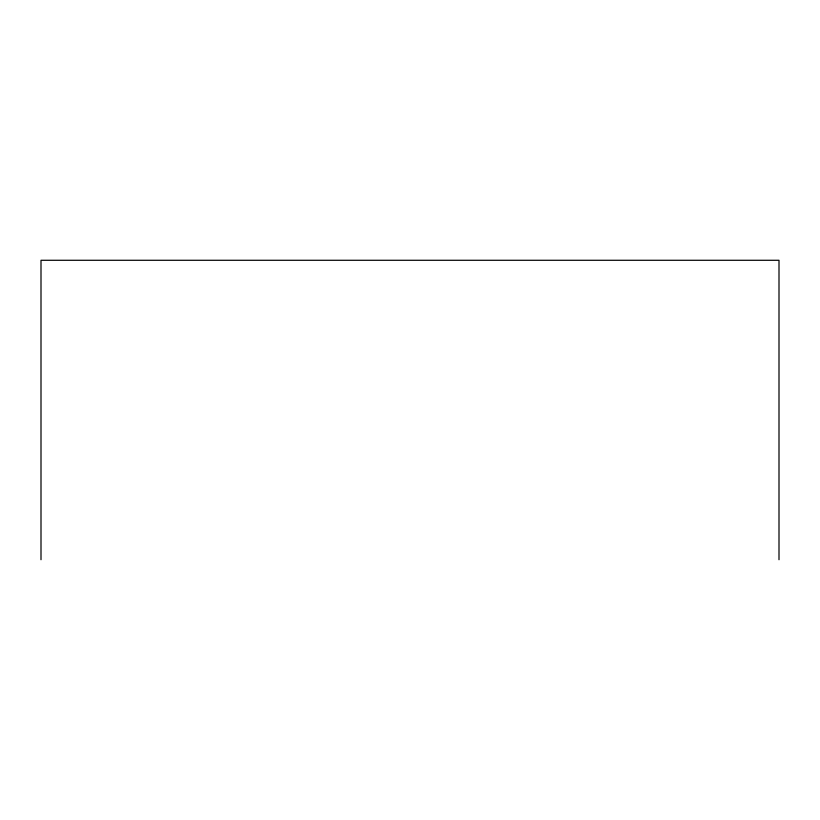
<?xml version="1.0" encoding="UTF-8"?>
<svg xmlns="http://www.w3.org/2000/svg" width="820" height="820" viewBox="0 0 820 820"><rect width="100%" height="100%" fill="white"/><g stroke="black" fill="none" stroke-linecap="round" stroke-linejoin="round"><path stroke-width="1.23" d="M779 559.722L779 260.278L41 260.278L41 559.722"/></g></svg>
